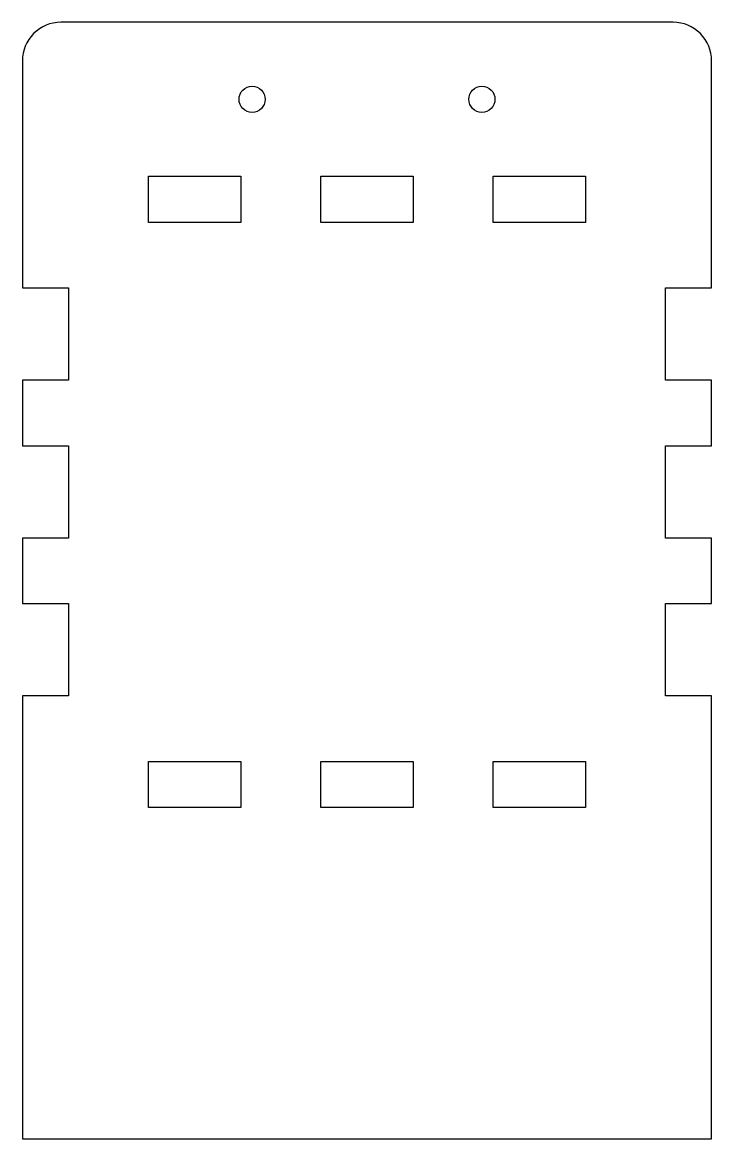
# Model space of a CAD drawing. Header units: millimetres. Extents: x -45 to 45, y -72 to 72.
import ezdxf

# ---------------------------------------------------------------- set-up
doc = ezdxf.new("R2010")
doc.units = ezdxf.units.MM

msp = doc.modelspace()

# ---------------------------------------------------------------- linework, layer by layer
msp.add_lwpolyline([(-38.75, -15), (-44.75, -15), (-44.75, -72.5), (44.75, -72.5), (44.75, -15), (38.75, -15), (38.75, -3), (44.75, -3), (44.75, 5.5), (38.75, 5.5), (38.75, 17.5), (44.75, 17.5), (44.75, 26), (38.75, 26), (38.75, 38), (44.75, 38), (44.75, 67.5, 0.4142136), (39.75, 72.5), (-39.75, 72.5, 0.4142136), (-44.75, 67.5), (-44.75, 38), (-38.75, 38), (-38.75, 26), (-44.75, 26), (-44.75, 17.5), (-38.75, 17.5), (-38.75, 5.5), (-44.75, 5.5), (-44.75, -3), (-38.75, -3)], format="xyb", close=True)
for points in [[(-28.375, 52.5), (-16.375, 52.5), (-16.375, 46.5), (-28.375, 46.5)], [(-6, 52.5), (6, 52.5), (6, 46.5), (-6, 46.5)], [(16.375, 52.5), (28.375, 52.5), (28.375, 46.5), (16.375, 46.5)], [(-28.375, -23.5), (-16.375, -23.5), (-16.375, -29.5), (-28.375, -29.5)], [(6, -29.5), (-6, -29.5), (-6, -23.5), (6, -23.5)], [(16.375, -23.5), (28.375, -23.5), (28.375, -29.5), (16.375, -29.5)]]:
    msp.add_lwpolyline(points, close=True)
for centre in [(-14.917, 62.5), (14.917, 62.5)]:
    msp.add_circle(centre, 1.7)

doc.saveas('drawing.dxf')
